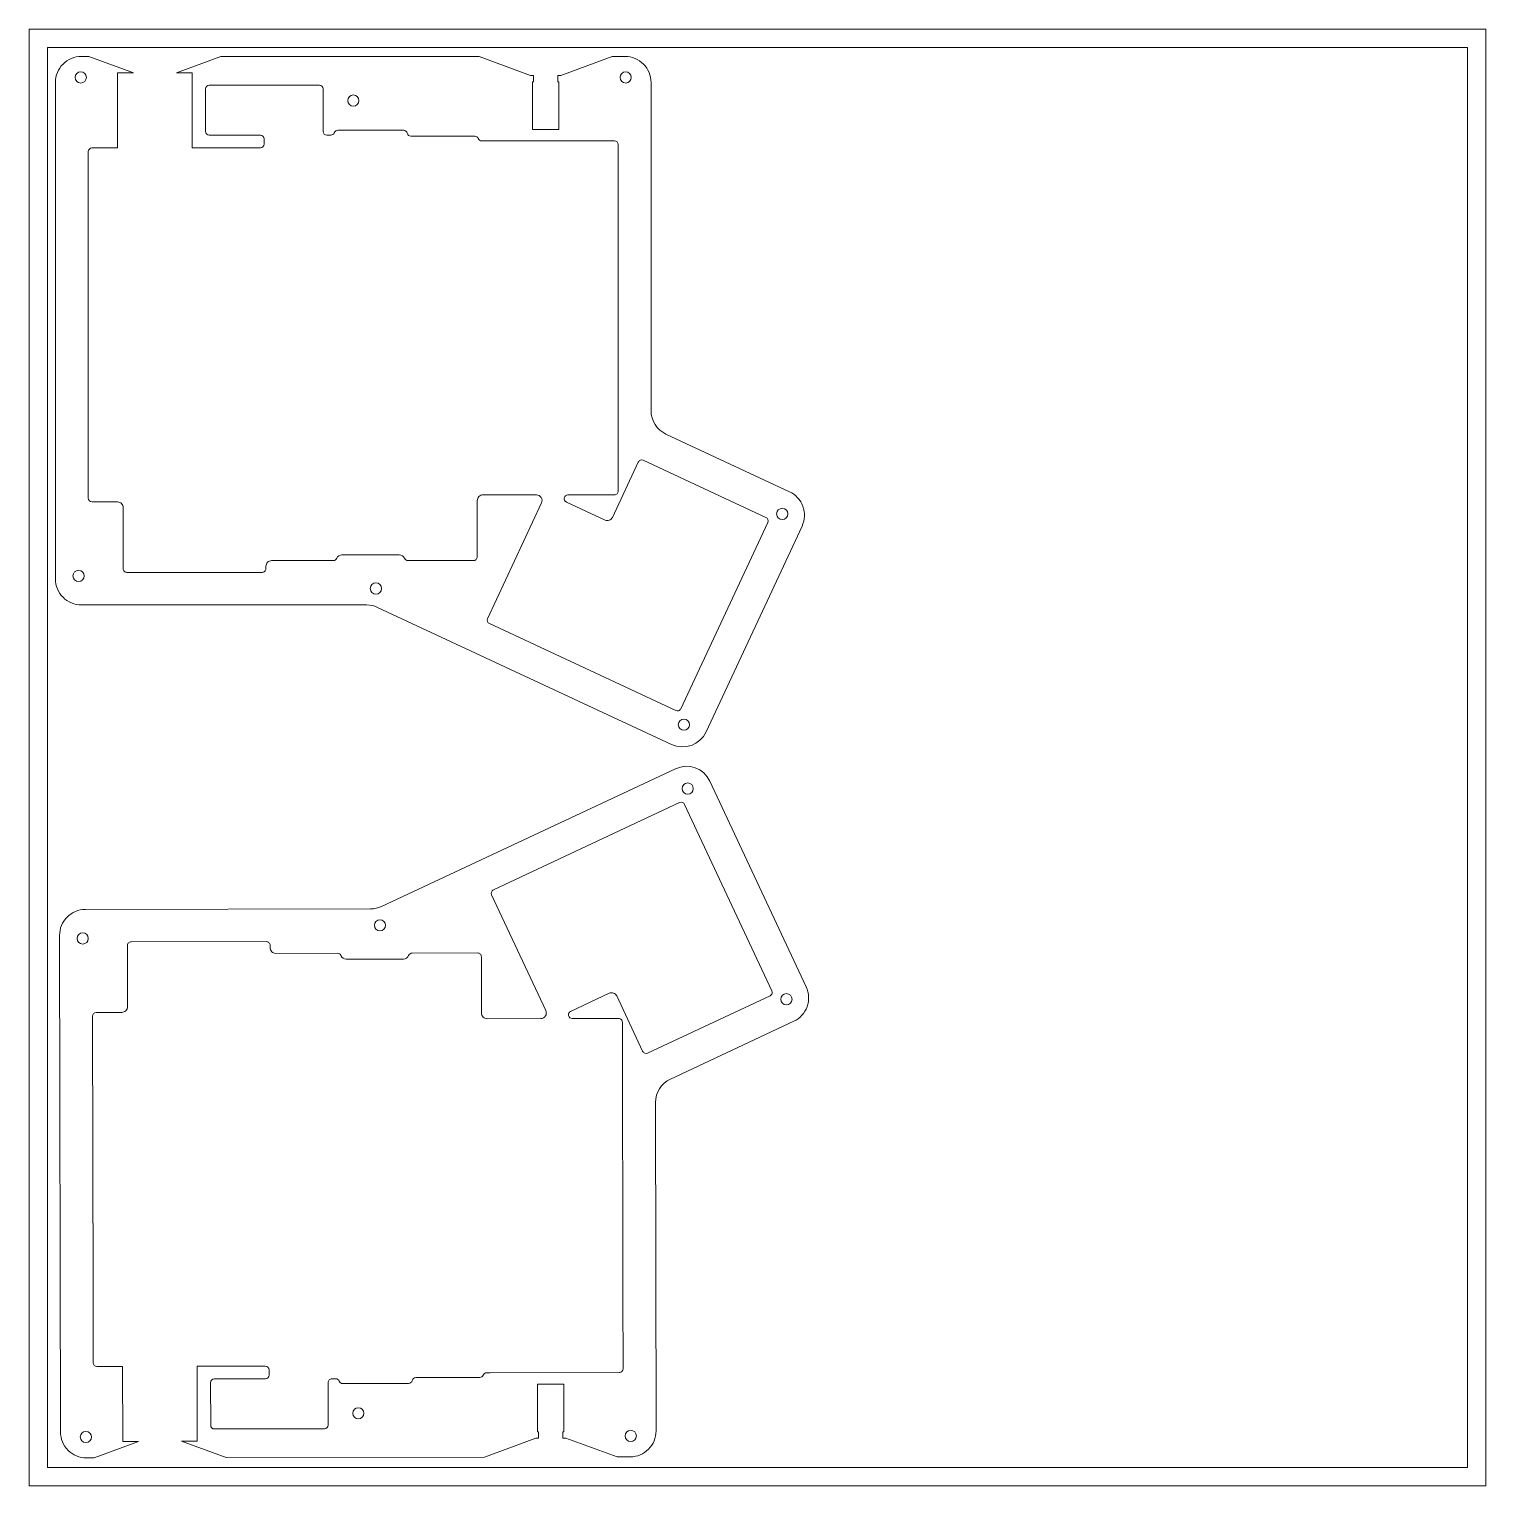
# Model space of a CAD drawing. Header units: millimetres. Extents: x -5 to 389, y -5 to 389.
import ezdxf

# ---------------------------------------------------------------- set-up
doc = ezdxf.new("R2010")
doc.units = ezdxf.units.MM
doc.header["$MEASUREMENT"] = 0
doc.layers.get('0').update_dxf_attribs({"lineweight": 0, "true_color": 0xf6921e})
doc.layers.add('Cutting lines', color=5, linetype='Continuous', lineweight=0)

msp = doc.modelspace()

# ---------------------------------------------------------------- linework, layer by layer
at = {"lineweight": 0}
for points in [[(-5, -5), (389, -5), (389, 389), (-5, 389)], [(0, 0), (384, 0), (384, 384), (0, 384)]]:
    msp.add_lwpolyline(points, close=True, dxfattribs=at)
at = {"layer": 'Cutting lines'}
for points in [[(153.28, 358.77), (118.32, 358.77), (117.4, 358.77, -0.308559), (116.47, 359.41, 0.308559), (115.54, 360.04), (114.84, 360.04), (98.26, 360.04, -0.354597), (97.28, 360.84, 0.354597), (96.3, 361.63), (95.28, 361.63), (78.48, 361.63, 0.314557), (77.54, 360.98, -0.314557), (76.6, 360.32), (75.5, 360.32, -0.414214), (74.5, 361.32), (74.5, 361.32), (74.5, 372.84), (74.5, 372.84, 0.414214), (73.5, 373.84), (43.73, 373.84), (43.73, 373.84, 0.414214), (42.73, 372.84), (42.73, 372.84), (42.73, 361.32), (42.73, 361.32, 0.414214), (43.73, 360.32), (43.73, 360.32), (57.54, 360.32, -0.414214), (58.54, 359.32), (58.54, 359.04), (58.54, 357.87, -0.414214), (57.54, 356.87), (39.12, 356.87), (39.12, 377.16), (34.84, 377.16), (46.88, 381.6), (116.75, 381.6), (130.63, 376.49), (131.43, 376.49), (131.43, 374.78), (131.13, 374.78), (131.13, 361.89), (138.28, 361.89), (138.28, 374.78), (137.98, 374.78), (137.98, 376.49), (138.78, 376.48), (152.66, 381.6), (156.2, 381.6, -0.414214), (163.2, 374.6), (163.2, 285.81, 0.291482), (167.25, 279.47), (200.66, 263.89, -0.414222), (204.04, 254.59), (178.08, 198.9, -0.414191), (168.78, 195.52), (89.21, 232.61, 0.109498), (86.25, 233.27), (9.12, 233.27, -0.414214), (2.12, 240.27), (2.12, 374.6, -0.414214), (9.12, 381.6), (11.17, 381.6), (23.22, 377.16), (18.94, 377.16), (18.94, 356.87), (11.99, 356.87, 0.414216), (10.99, 355.87), (10.99, 354.46), (11.01, 336.83), (11.01, 262.12, 0.414214), (12.01, 261.12), (18.92, 261.12, -0.414214), (20.44, 259.6), (20.44, 243.09, 0.414214), (21.46, 242.07), (58.03, 242.07, 0.414214), (59.05, 243.09), (59.05, 243.72, -0.414214), (60.57, 245.25), (77.27, 245.25, 0.305615), (78.21, 245.88, -0.305615), (79.62, 246.83), (95.12, 246.83, -0.305615), (96.53, 245.88, 0.305615), (97.47, 245.25), (115.18, 245.25, 0.414214), (116.2, 246.26), (116.2, 261.5, -0.414214), (117.72, 263.03), (132.21, 263.03, -0.548619), (133.59, 260.86), (118.99, 229.55, 0.414214), (119.48, 228.2), (169.89, 204.69, 0.414214), (171.24, 205.18), (194.75, 255.59, 0.414214), (194.26, 256.94), (161.11, 272.4, 0.414214), (159.76, 271.91), (152.78, 256.95, -0.414214), (150.76, 256.21), (140.3, 261.09, -0.802585), (140.73, 263.03), (153.28, 263.03, 0.414214), (154.3, 264.04), (154.3, 338.72), (154.3, 356.93), (154.3, 357.77, 0.414212), (153.3, 358.77)], [(90.3, 151.71, -0.109498), (87.35, 151.05), (10.21, 150.9, 0.414214), (3.23, 143.88), (3.49, 9.55, 0.414214), (10.5, 2.57), (12.56, 2.57), (24.59, 7.03), (20.31, 7.02), (20.27, 27.32), (13.32, 27.3, -0.414216), (12.32, 28.3), (12.32, 29.71), (12.3, 47.34), (12.16, 122.05, -0.414214), (13.16, 123.05), (20.07, 123.07, 0.414214), (21.59, 124.59), (21.56, 141.1, -0.414214), (22.57, 142.12), (59.15, 142.19, -0.414214), (60.17, 141.18), (60.17, 140.54, 0.414214), (61.7, 139.02), (78.39, 139.05, -0.305615), (79.33, 138.42, 0.305615), (80.75, 137.47), (96.24, 137.5, 0.305615), (97.65, 138.46, -0.305615), (98.59, 139.09), (116.31, 139.13, -0.414214), (117.32, 138.11), (117.35, 122.87, 0.414214), (118.88, 121.35), (133.36, 121.38, 0.548619), (134.74, 123.55), (120.08, 154.83, -0.414214), (120.57, 156.18), (170.94, 179.79, -0.414214), (172.29, 179.3), (195.89, 128.93, -0.414214), (195.4, 127.58), (162.28, 112.06, -0.414214), (160.93, 112.55), (153.93, 127.5, 0.414214), (151.9, 128.23), (141.45, 123.33, 0.802585), (141.88, 121.4), (154.44, 121.42, -0.414214), (155.46, 120.41), (155.6, 45.73), (155.63, 27.52), (155.63, 26.67, -0.414212), (154.64, 25.67), (154.62, 25.67), (119.66, 25.6), (118.74, 25.6, 0.308559), (117.81, 24.97, -0.308559), (116.89, 24.33), (116.18, 24.33), (99.6, 24.3, 0.354597), (98.63, 23.5, -0.354597), (97.65, 22.7), (96.63, 22.7), (79.83, 22.67, -0.314557), (78.89, 23.32, 0.314557), (77.95, 23.98), (76.85, 23.98, 0.414214), (75.85, 22.97), (75.85, 22.97), (75.87, 11.45), (75.87, 11.45, -0.414214), (74.87, 10.45), (45.1, 10.39), (45.1, 10.39, -0.414214), (44.1, 11.39), (44.1, 11.39), (44.07, 22.91), (44.07, 22.91, -0.414214), (45.07, 23.91), (58.89, 23.94, 0.414214), (59.88, 24.94), (59.88, 25.22), (59.88, 26.39, 0.414214), (58.88, 27.39), (40.45, 27.36), (40.49, 7.06), (36.21, 7.05), (48.26, 2.64), (118.14, 2.78), (132.01, 7.92), (132.81, 7.92), (132.8, 9.62), (132.5, 9.62), (132.48, 22.52), (139.63, 22.53), (139.65, 9.63), (139.35, 9.63), (139.36, 7.93), (140.16, 7.93), (154.05, 2.85), (157.59, 2.85, 0.414214), (164.57, 9.87), (164.4, 98.65, -0.291482), (168.43, 105.01), (201.81, 120.65, 0.414222), (205.18, 129.96), (179.11, 185.59, 0.414191), (169.8, 188.96)]]:
    msp.add_lwpolyline(points, format="xyb", close=True, dxfattribs=at)
at = {"layer": 'Cutting lines', "lineweight": 0}
for centre in [(8.97, 375.95), (156.35, 375.93), (82.68, 369.68), (198.68, 257.9), (8.38, 241.12), (88.79, 237.71), (172.09, 200.88), (173.12, 183.6), (89.89, 146.61), (9.49, 143.05), (199.82, 126.63), (84.04, 14.63), (10.34, 8.22), (157.72, 8.52)]:
    msp.add_circle(centre, 1.52, dxfattribs=at)

doc.saveas('drawing.dxf')
